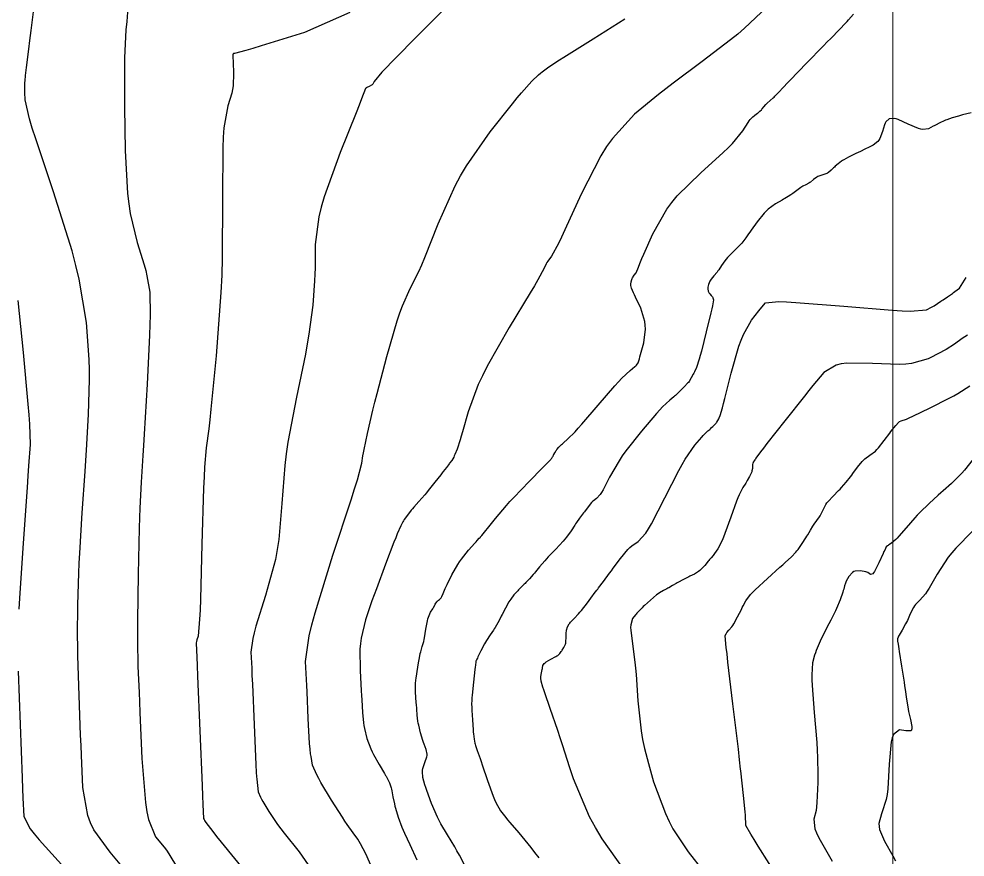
# Model space of a CAD drawing. Header units: metres. Extents: x 837117 to 838477, y 1189012 to 1191015.
# Drawn here: x 838181.6 to 838284.3, y 1190236.6 to 1190327.7 of the extents above; entities that cross this region are included whole.
import ezdxf

# ---------------------------------------------------------------- set-up
doc = ezdxf.new("R2010")
doc.units = ezdxf.units.M
doc.header["$LTSCALE"] = 0.3
doc.layers.add('COORD', color=7, linetype='Continuous', lineweight=20)
doc.layers.add('COTAS 10', color=1, linetype='Continuous')
doc.layers.add('COTAS INT', color=252, linetype='Continuous')

msp = doc.modelspace()

# ---------------------------------------------------------------- linework, layer by layer
at = {"layer": 'COORD'}
msp.add_line((838276.514, 1189013.872), (838276.514, 1191013.872), dxfattribs=at)
at = {"layer": 'COTAS 10'}
for points, elevation in [([(838228.128, 1190329.109), (838225.104, 1190326.088), (838222.07, 1190323.013), (838221.48, 1190322.397), (838220.998, 1190321.883), (838220.163, 1190320.877), (838220, 1190320.585), (838219.942, 1190320.52), (838219.878, 1190320.464), (838219.603, 1190320.32), (838219.354, 1190320.227), (838219.307, 1190320.203), (838219.269, 1190320.179), (838219.212, 1190320.098), (838218.793, 1190318.986), (838218.527, 1190318.311), (838218.196, 1190317.478), (838216.461, 1190313.147), (838214.734, 1190308.349), (838214.408, 1190307.221), (838214.148, 1190306.18), (838213.761, 1190303.147), (838213.745, 1190300.641), (838213.721, 1190299.933), (838213.687, 1190299.218), (838213.492, 1190296.584), (838213.065, 1190293.423), (838212.885, 1190292.376), (838212.679, 1190291.255), (838211.713, 1190286.584), (838210.778, 1190281.672), (838210.592, 1190280.399), (838210.437, 1190279.163), (838210.14, 1190275.011), (838209.81, 1190271.1), (838209.634, 1190270.016), (838209.423, 1190268.932), (838208.354, 1190265.011), (838207.315, 1190261.681), (838207.122, 1190260.969), (838206.969, 1190260.347), (838206.76, 1190258.863), (838206.848, 1190257.113), (838206.883, 1190256.325), (838206.922, 1190255.404), (838207.103, 1190250.983), (838207.299, 1190246.651), (838207.348, 1190245.787), (838207.376, 1190245.345), (838207.394, 1190245.069), (838207.543, 1190243.685), (838207.802, 1190243.096), (838207.917, 1190242.878), (838208.052, 1190242.636), (838208.696, 1190241.565), (838209.669, 1190240.143), (838210.01, 1190239.679), (838210.383, 1190239.186), (838211.991, 1190237.152), (838213.884, 1190234.466)], 1790), ([(838248.103, 1190234.087), (838244.914, 1190238.592), (838244.196, 1190239.795), (838243.55, 1190240.978), (838241.815, 1190245.093), (838241.392, 1190246.409), (838240.656, 1190248.694), (838240.373, 1190249.555), (838240.106, 1190250.356), (838239.282, 1190252.758), (838238.694, 1190254.436), (838238.577, 1190254.782), (838238.481, 1190255.077), (838238.296, 1190255.711), (838238.269, 1190256.032), (838238.271, 1190256.129), (838238.277, 1190256.229), (838238.333, 1190256.618), (838238.407, 1190256.991), (838238.425, 1190257.081), (838238.44, 1190257.164), (838238.485, 1190257.417), (838238.639, 1190257.65), (838238.724, 1190257.722), (838238.827, 1190257.796), (838239.35, 1190258.09), (838239.891, 1190258.379), (838240.006, 1190258.451), (838240.105, 1190258.518), (838240.335, 1190258.732), (838240.481, 1190258.944), (838240.526, 1190259.011), (838240.574, 1190259.082), (838240.767, 1190259.368), (838240.932, 1190259.729), (838240.962, 1190259.847), (838240.986, 1190259.974), (838241.017, 1190260.498), (838241.031, 1190261.019), (838241.045, 1190261.143), (838241.062, 1190261.26), (838241.159, 1190261.61), (838241.344, 1190261.927), (838241.417, 1190262.023), (838241.5, 1190262.123), (838241.875, 1190262.513), (838242.362, 1190263.026), (838242.514, 1190263.203), (838242.674, 1190263.396), (838243.315, 1190264.22), (838243.874, 1190264.968), (838243.982, 1190265.113), (838244.07, 1190265.231), (838244.218, 1190265.433), (838244.356, 1190265.619), (838244.438, 1190265.726), (838244.538, 1190265.858), (838245.054, 1190266.537), (838245.731, 1190267.433), (838245.931, 1190267.702), (838246.137, 1190267.979), (838246.931, 1190269.055), (838247.726, 1190270.026), (838247.934, 1190270.237), (838248.136, 1190270.422), (838248.82, 1190270.885), (838249.663, 1190271.794), (838249.965, 1190272.262), (838250.297, 1190272.824), (838251.744, 1190275.633), (838253.239, 1190278.59), (838253.6, 1190279.245), (838253.939, 1190279.829), (838254.975, 1190281.347), (838255.734, 1190282.229), (838255.899, 1190282.413), (838256.043, 1190282.569), (838256.4, 1190282.914), (838256.603, 1190283.072), (838256.65, 1190283.111), (838256.694, 1190283.148), (838256.819, 1190283.261), (838256.931, 1190283.373), (838256.967, 1190283.408), (838257.004, 1190283.445), (838257.155, 1190283.595), (838257.306, 1190283.76), (838257.343, 1190283.806), (838257.378, 1190283.854), (838257.489, 1190284.028), (838257.589, 1190284.219), (838257.617, 1190284.276), (838257.645, 1190284.335), (838257.749, 1190284.564), (838257.997, 1190285.419), (838258.115, 1190285.872), (838258.255, 1190286.42), (838258.942, 1190289.181), (838259.787, 1190292.119), (838260.027, 1190292.779), (838260.269, 1190293.372), (838261.165, 1190294.959), (838261.949, 1190295.946), (838262.273, 1190296.351), (838262.66, 1190296.827), (838264.122, 1190296.958), (838264.953, 1190296.931), (838265.967, 1190296.876), (838271.17, 1190296.448), (838276.444, 1190296.018), (838277.504, 1190295.963), (838278.391, 1190295.934), (838280.15, 1190296.059), (838280.718, 1190296.349), (838280.853, 1190296.424), (838280.98, 1190296.497), (838281.361, 1190296.745), (838281.722, 1190297), (838281.836, 1190297.079), (838281.956, 1190297.161), (838282.442, 1190297.486), (838282.965, 1190297.842), (838283.108, 1190297.944), (838283.251, 1190298.047), (838283.761, 1190298.432), (838284.484, 1190299.561)], 1800)]:
    msp.add_lwpolyline(points, dxfattribs=dict(at, elevation=elevation))
at = {"layer": 'COTAS INT'}
for points, elevation in [([(838193.651, 1190234.508), (838191.462, 1190237.118), (838189.687, 1190239.571), (838189.336, 1190240.319), (838189.046, 1190241.098), (838188.504, 1190244.16), (838188.355, 1190247.676), (838188.312, 1190248.74), (838188.268, 1190249.844), (838188.101, 1190254.16), (838187.975, 1190258.454), (838187.955, 1190259.543), (838187.943, 1190260.59), (838187.955, 1190264.013), (838188.064, 1190267.459), (838188.112, 1190268.52), (838188.169, 1190269.627), (838188.442, 1190274.013), (838188.746, 1190278.505), (838188.823, 1190279.68), (838188.896, 1190280.824), (838189.134, 1190284.705), (838189.23, 1190288.48), (838189.215, 1190289.557), (838189.181, 1190290.649), (838188.906, 1190294.705), (838188.117, 1190299.4), (838187.759, 1190300.895), (838187.341, 1190302.473), (838185.327, 1190308.874), (838183.388, 1190314.635), (838183.016, 1190315.81), (838182.716, 1190316.804), (838182.231, 1190318.874), (838182.219, 1190319.673), (838182.218, 1190319.866), (838182.217, 1190320.045), (838182.219, 1190320.589), (838182.25, 1190321.147), (838182.268, 1190321.336), (838182.289, 1190321.539), (838182.396, 1190322.397), (838182.649, 1190324.402), (838182.763, 1190325.328), (838182.895, 1190326.415), (838183.528, 1190331.681)], 1784), ([(838193.364, 1190328.398), (838193.269, 1190327.413), (838193.191, 1190326.474), (838193.044, 1190323.463), (838193.03, 1190320.267), (838193.036, 1190319.211), (838193.046, 1190318.08), (838193.117, 1190313.379), (838193.375, 1190308.691), (838193.503, 1190307.569), (838193.656, 1190306.523), (838194.413, 1190303.379), (838195.179, 1190300.942), (838195.339, 1190300.341), (838195.475, 1190299.772), (838195.775, 1190297.984), (838195.824, 1190295.489), (838195.802, 1190294.475), (838195.764, 1190293.321), (838195.499, 1190287.984), (838195.176, 1190282.546), (838195.102, 1190281.328), (838195.034, 1190280.236), (838194.845, 1190277.33), (838194.709, 1190274.524), (838194.674, 1190273.495), (838194.64, 1190272.356), (838194.529, 1190267.33), (838194.462, 1190262.299), (838194.456, 1190261.157), (838194.455, 1190260.124), (838194.499, 1190257.3), (838194.612, 1190254.48), (838194.655, 1190253.45), (838194.704, 1190252.311), (838194.923, 1190247.3), (838195.305, 1190242.517), (838195.457, 1190241.522), (838195.628, 1190240.671), (838196.412, 1190238.789), (838197.332, 1190237.692), (838197.589, 1190237.336), (838197.847, 1190236.957), (838198.789, 1190235.401)], 1786), ([(838217.523, 1190328.359), (838212.578, 1190326.19), (838207.876, 1190324.745), (838206.968, 1190324.471), (838206.229, 1190324.252), (838204.981, 1190323.917), (838204.871, 1190323.906), (838204.849, 1190323.891), (838204.831, 1190323.871), (838204.801, 1190323.756), (838204.811, 1190323.364), (838204.82, 1190323.169), (838204.83, 1190322.936), (838204.888, 1190321.784), (838204.838, 1190320.388), (838204.78, 1190320.002), (838204.703, 1190319.616), (838204.268, 1190318.223), (838203.84, 1190315.843), (838203.768, 1190314.835), (838203.716, 1190313.675), (838203.697, 1190308.223), (838203.658, 1190301.676), (838203.593, 1190299.824), (838203.505, 1190297.957), (838202.995, 1190291.074), (838202.425, 1190285.288), (838202.301, 1190284.112), (838202.191, 1190283.12), (838201.911, 1190281.074), (838201.728, 1190278.959), (838201.678, 1190277.922), (838201.628, 1190276.691), (838201.452, 1190270.615), (838201.281, 1190264.61), (838201.235, 1190263.423), (838201.189, 1190262.442), (838201.026, 1190260.615), (838200.898, 1190260.206), (838200.875, 1190260.119), (838200.856, 1190260.043), (838200.83, 1190259.86), (838200.893, 1190258.331), (838200.931, 1190257.405), (838200.977, 1190256.261), (838201.215, 1190250.318), (838201.457, 1190244.377), (838201.505, 1190243.235), (838201.546, 1190242.312), (838201.627, 1190240.795), (838201.683, 1190240.668), (838201.708, 1190240.621), (838201.737, 1190240.569), (838201.876, 1190240.338), (838202.624, 1190239.367), (838203.038, 1190238.849), (838203.541, 1190238.222), (838206.101, 1190235.058)], 1788), ([(838262.799, 1190328.955), (838260.39, 1190326.672), (838259.647, 1190326.032), (838258.87, 1190325.388), (838255.788, 1190323.034), (838252.651, 1190320.711), (838251.84, 1190320.086), (838251.054, 1190319.47), (838248.423, 1190317.31), (838246.033, 1190314.697), (838245.4, 1190313.795), (838244.778, 1190312.815), (838242.635, 1190308.629), (838240.886, 1190304.742), (838240.514, 1190303.951), (838240.189, 1190303.283), (838239.419, 1190301.9), (838239.019, 1190301.346), (838238.928, 1190301.201), (838238.846, 1190301.06), (838238.619, 1190300.581), (838237.932, 1190299.315), (838237.559, 1190298.677), (838237.107, 1190297.915), (838234.817, 1190294.128), (838232.426, 1190289.93), (838231.91, 1190288.909), (838231.459, 1190287.95), (838230.358, 1190284.996), (838229.759, 1190282.816), (838229.623, 1190282.345), (838229.501, 1190281.931), (838229.168, 1190280.912), (838228.928, 1190280.334), (838228.863, 1190280.197), (838228.8, 1190280.071), (838228.577, 1190279.703), (838228.357, 1190279.401), (838228.295, 1190279.317), (838228.232, 1190279.234), (838228, 1190278.93), (838227.664, 1190278.498), (838227.535, 1190278.334), (838227.391, 1190278.15), (838226.742, 1190277.322), (838226.021, 1190276.423), (838225.831, 1190276.194), (838225.645, 1190275.974), (838225.012, 1190275.251), (838224.452, 1190274.617), (838224.313, 1190274.453), (838224.182, 1190274.294), (838223.765, 1190273.759), (838223.428, 1190273.276), (838223.346, 1190273.149), (838223.27, 1190273.025), (838223.037, 1190272.6), (838222.663, 1190271.713), (838222.498, 1190271.297), (838222.306, 1190270.806), (838221.391, 1190268.42), (838220.394, 1190265.749), (838220.15, 1190265.079), (838219.92, 1190264.439), (838219.208, 1190262.379), (838218.741, 1190260.4), (838218.665, 1190259.812), (838218.613, 1190259.206), (838218.62, 1190256.869), (838218.756, 1190254.678), (838218.786, 1190254.164), (838218.813, 1190253.69), (838218.88, 1190252.314), (838218.983, 1190251.199), (838219.032, 1190250.89), (838219.091, 1190250.582), (838219.376, 1190249.466), (838219.786, 1190248.356), (838219.923, 1190248.051), (838220.07, 1190247.747), (838220.685, 1190246.655), (838221.272, 1190245.688), (838221.401, 1190245.462), (838221.443, 1190245.387), (838221.516, 1190245.255), (838221.811, 1190244.657), (838221.992, 1190244.134), (838222.036, 1190243.974), (838222.076, 1190243.807), (838222.199, 1190243.148), (838222.348, 1190242.379), (838222.405, 1190242.143), (838222.47, 1190241.897), (838222.761, 1190240.922), (838223.16, 1190239.834), (838223.292, 1190239.516), (838223.434, 1190239.191), (838224.026, 1190237.956), (838224.803, 1190236.313)], 1794), ([(838230.439, 1190234.848), (838229.412, 1190236.815), (838229.153, 1190237.283), (838228.906, 1190237.719), (838228.106, 1190239.017), (838227.401, 1190240.2), (838227.215, 1190240.563), (838227.032, 1190240.942), (838226.399, 1190242.437), (838225.883, 1190243.84), (838225.773, 1190244.161), (838225.677, 1190244.452), (838225.45, 1190245.26), (838225.402, 1190245.88), (838225.42, 1190246.054), (838225.451, 1190246.228), (838225.674, 1190246.864), (838225.883, 1190247.475), (838225.904, 1190247.634), (838225.91, 1190247.788), (838225.802, 1190248.305), (838225.582, 1190248.874), (838225.518, 1190249.061), (838225.453, 1190249.26), (838225.205, 1190250.084), (838224.992, 1190250.931), (838224.949, 1190251.145), (838224.913, 1190251.351), (838224.837, 1190252.019), (838224.796, 1190252.672), (838224.782, 1190252.868), (838224.766, 1190253.07), (838224.695, 1190253.856), (838224.641, 1190254.61), (838224.634, 1190254.792), (838224.632, 1190254.963), (838224.655, 1190255.486), (838224.728, 1190256.067), (838224.758, 1190256.274), (838224.791, 1190256.502), (838224.943, 1190257.495), (838225.119, 1190258.484), (838225.167, 1190258.71), (838225.215, 1190258.915), (838225.385, 1190259.48), (838225.547, 1190260.028), (838225.589, 1190260.223), (838225.631, 1190260.436), (838225.775, 1190261.358), (838225.936, 1190262.275), (838225.989, 1190262.484), (838226.046, 1190262.674), (838226.281, 1190263.199), (838226.518, 1190263.575), (838226.576, 1190263.672), (838226.63, 1190263.766), (838226.798, 1190264.075), (838226.955, 1190264.33), (838227.002, 1190264.388), (838227.051, 1190264.441), (838227.241, 1190264.59), (838227.427, 1190264.76), (838227.473, 1190264.826), (838227.516, 1190264.901), (838227.652, 1190265.242), (838227.869, 1190265.793), (838227.964, 1190266), (838228.073, 1190266.23), (838228.59, 1190267.259), (838229.243, 1190268.392), (838229.438, 1190268.688), (838229.639, 1190268.976), (838230.416, 1190269.954), (838231.089, 1190270.716), (838231.225, 1190270.869), (838231.339, 1190270.997), (838231.57, 1190271.248), (838231.665, 1190271.342), (838231.693, 1190271.371), (838231.723, 1190271.402), (838231.837, 1190271.524), (838232.139, 1190271.887), (838232.286, 1190272.07), (838232.462, 1190272.289), (838233.327, 1190273.375), (838234.523, 1190274.796), (838234.907, 1190275.225), (838235.315, 1190275.67), (838236.979, 1190277.405), (838238.446, 1190278.892), (838238.729, 1190279.18), (838238.958, 1190279.414), (838239.344, 1190279.813), (838239.381, 1190279.864), (838239.403, 1190279.892), (838239.441, 1190279.946), (838239.482, 1190280.001), (838239.504, 1190280.031), (838239.546, 1190280.086), (838239.582, 1190280.138), (838239.589, 1190280.151), (838239.595, 1190280.164), (838239.608, 1190280.205), (838239.636, 1190280.279), (838239.652, 1190280.312), (838239.671, 1190280.35), (838239.768, 1190280.534), (838239.912, 1190280.761), (838239.96, 1190280.826), (838240.012, 1190280.893), (838240.231, 1190281.143), (838240.524, 1190281.43), (838240.623, 1190281.52), (838240.729, 1190281.616), (838241.175, 1190281.998), (838241.985, 1190282.818), (838242.32, 1190283.189), (838242.703, 1190283.622), (838244.487, 1190285.707), (838246.295, 1190287.802), (838246.694, 1190288.242), (838247.047, 1190288.621), (838247.953, 1190289.484), (838248.463, 1190289.893), (838248.567, 1190289.985), (838248.654, 1190290.069), (838248.833, 1190290.299), (838248.97, 1190290.736), (838249.031, 1190290.951), (838249.101, 1190291.206), (838249.437, 1190292.465), (838249.63, 1190293.971), (838249.61, 1190294.383), (838249.559, 1190294.791), (838249.109, 1190296.246), (838248.558, 1190297.455), (838248.442, 1190297.709), (838248.344, 1190297.928), (838248.122, 1190298.426), (838248.042, 1190298.694), (838248.032, 1190298.768), (838248.028, 1190298.841), (838248.058, 1190299.106), (838248.153, 1190299.375), (838248.19, 1190299.452), (838248.231, 1190299.529), (838248.416, 1190299.813), (838248.605, 1190300.098), (838248.647, 1190300.175), (838248.686, 1190300.253), (838248.79, 1190300.526), (838249.087, 1190301.275), (838249.246, 1190301.652), (838249.439, 1190302.102), (838250.416, 1190304.34), (838251.942, 1190307.008), (838252.482, 1190307.729), (838253.073, 1190308.443), (838255.629, 1190310.956), (838258.085, 1190313.155), (838258.613, 1190313.67), (838259.075, 1190314.144), (838260.194, 1190315.52), (838260.779, 1190316.431), (838260.905, 1190316.613), (838261.014, 1190316.764), (838261.277, 1190317.054), (838261.433, 1190317.148), (838261.475, 1190317.175), (838261.517, 1190317.203), (838261.664, 1190317.308), (838261.812, 1190317.424), (838261.854, 1190317.459), (838261.896, 1190317.495), (838262.053, 1190317.636), (838262.218, 1190317.803), (838262.266, 1190317.856), (838262.314, 1190317.912), (838262.494, 1190318.139), (838262.711, 1190318.39), (838262.781, 1190318.462), (838262.857, 1190318.534), (838263.169, 1190318.802), (838263.507, 1190319.092), (838263.598, 1190319.178), (838263.69, 1190319.267), (838264.013, 1190319.611), (838264.684, 1190320.329), (838264.995, 1190320.655), (838265.36, 1190321.035), (838267.129, 1190322.866), (838268.97, 1190324.759), (838269.381, 1190325.179), (838269.749, 1190325.554), (838270.719, 1190326.533), (838271.371, 1190327.202), (838271.537, 1190327.383), (838271.698, 1190327.561), (838272.23, 1190328.188)], 1796), ([(838220.063, 1190235.151), (838219.246, 1190236.953), (838218.677, 1190238.038), (838218.528, 1190238.296), (838218.381, 1190238.535), (838217.88, 1190239.246), (838217.226, 1190240.149), (838216.983, 1190240.51), (838216.713, 1190240.918), (838215.516, 1190242.793), (838214.367, 1190244.704), (838214.127, 1190245.135), (838213.921, 1190245.524), (838213.46, 1190246.576), (838213.296, 1190247.514), (838213.242, 1190247.825), (838213.19, 1190248.339), (838213.141, 1190248.925), (838212.991, 1190251.649), (838212.867, 1190254.547), (838212.834, 1190255.244), (838212.802, 1190255.896), (838212.69, 1190257.866), (838213.083, 1190260.652), (838213.369, 1190261.818), (838213.732, 1190263.155), (838215.682, 1190269.407), (838217.656, 1190275.422), (838218.034, 1190276.61), (838218.338, 1190277.591), (838218.827, 1190279.407), (838218.925, 1190280.182), (838218.983, 1190280.507), (838219.054, 1190280.879), (838219.421, 1190282.621), (838220.023, 1190285.156), (838220.242, 1190286.028), (838220.484, 1190286.974), (838221.547, 1190291.004), (838222.672, 1190294.881), (838222.953, 1190295.73), (838223.221, 1190296.481), (838224.08, 1190298.383), (838225.015, 1190300.233), (838225.331, 1190300.952), (838225.672, 1190301.76), (838227.11, 1190305.424), (838228.949, 1190309.541), (838229.543, 1190310.636), (838230.174, 1190311.71), (838232.758, 1190315.424), (838235.172, 1190318.447), (838235.696, 1190319.086), (838236.157, 1190319.64), (838237.3, 1190320.922), (838238.024, 1190321.598), (838238.222, 1190321.768), (838238.419, 1190321.931), (838239.118, 1190322.461), (838240.281, 1190323.22), (838240.77, 1190323.529), (838241.331, 1190323.88), (838243.962, 1190325.501), (838247.384, 1190327.694)], 1792), ([(838285.02, 1190317.468), (838284.069, 1190317.24), (838283.837, 1190317.18), (838283.617, 1190317.122), (838282.936, 1190316.923), (838282.369, 1190316.724), (838282.221, 1190316.667), (838282.078, 1190316.607), (838281.597, 1190316.383), (838281.136, 1190316.143), (838281.006, 1190316.074), (838280.875, 1190316.004), (838280.393, 1190315.744), (838279.755, 1190315.659), (838279.525, 1190315.7), (838279.272, 1190315.768), (838278.168, 1190316.247), (838277.087, 1190316.737), (838276.848, 1190316.812), (838276.636, 1190316.861), (838276.089, 1190316.819), (838275.751, 1190316.477), (838275.67, 1190316.336), (838275.595, 1190316.175), (838275.372, 1190315.428), (838275.102, 1190314.666), (838274.998, 1190314.496), (838274.881, 1190314.344), (838274.352, 1190313.942), (838273.767, 1190313.667), (838273.615, 1190313.594), (838273.467, 1190313.524), (838272.971, 1190313.284), (838272.487, 1190313.046), (838272.347, 1190312.977), (838272.205, 1190312.907), (838271.671, 1190312.641), (838271.165, 1190312.366), (838271.04, 1190312.29), (838270.922, 1190312.214), (838270.549, 1190311.938), (838270.235, 1190311.661), (838270.153, 1190311.584), (838270.073, 1190311.507), (838269.804, 1190311.228), (838269.511, 1190310.984), (838269.416, 1190310.929), (838269.315, 1190310.879), (838268.901, 1190310.745), (838268.472, 1190310.605), (838268.361, 1190310.552), (838268.253, 1190310.492), (838267.894, 1190310.226), (838267.563, 1190309.953), (838267.473, 1190309.89), (838267.383, 1190309.832), (838267.067, 1190309.664), (838266.723, 1190309.484), (838266.616, 1190309.417), (838266.504, 1190309.344), (838266.057, 1190309.019), (838265.623, 1190308.693), (838265.519, 1190308.619), (838265.421, 1190308.551), (838265.127, 1190308.365), (838264.767, 1190308.159), (838264.628, 1190308.079), (838264.472, 1190307.989), (838263.764, 1190307.581), (838262.957, 1190306.993), (838262.737, 1190306.79), (838262.519, 1190306.569), (838261.746, 1190305.626), (838261.095, 1190304.715), (838260.954, 1190304.514), (838260.831, 1190304.335), (838260.527, 1190303.875), (838260.214, 1190303.469), (838260.085, 1190303.323), (838259.937, 1190303.164), (838259.25, 1190302.472), (838258.547, 1190301.749), (838258.39, 1190301.571), (838258.249, 1190301.401), (838257.873, 1190300.868), (838257.585, 1190300.411), (838257.498, 1190300.29), (838257.409, 1190300.172), (838257.063, 1190299.763), (838256.751, 1190299.381), (838256.683, 1190299.279), (838256.623, 1190299.179), (838256.472, 1190298.833), (838256.408, 1190298.519), (838256.404, 1190298.439), (838256.404, 1190298.361), (838256.452, 1190298.108), (838256.551, 1190297.892), (838256.585, 1190297.838), (838256.62, 1190297.787), (838256.769, 1190297.627), (838256.905, 1190297.469), (838256.933, 1190297.421), (838256.956, 1190297.37), (838257.004, 1190297.167), (838256.898, 1190296.5), (838256.825, 1190296.156), (838256.733, 1190295.744), (838256.24, 1190293.681), (838255.7, 1190291.559), (838255.577, 1190291.109), (838255.466, 1190290.72), (838255.163, 1190289.81), (838254.939, 1190289.317), (838254.878, 1190289.19), (838254.817, 1190289.067), (838254.603, 1190288.658), (838254.365, 1190288.283), (838254.289, 1190288.182), (838254.209, 1190288.081), (838253.885, 1190287.726), (838253.56, 1190287.405), (838253.404, 1190287.249), (838253.162, 1190287.009), (838252.894, 1190286.766), (838252.8, 1190286.687), (838252.699, 1190286.604), (838252.263, 1190286.264), (838251.496, 1190285.522), (838251.185, 1190285.186), (838250.831, 1190284.792), (838249.2, 1190282.896), (838247.507, 1190280.745), (838247.115, 1190280.191), (838246.756, 1190279.654), (838245.737, 1190277.867), (838245.03, 1190276.495), (838244.868, 1190276.22), (838244.72, 1190275.992), (838244.308, 1190275.547), (838243.974, 1190275.321), (838243.875, 1190275.231), (838243.774, 1190275.128), (838243.386, 1190274.654), (838242.998, 1190274.128), (838242.897, 1190273.992), (838242.799, 1190273.861), (838242.469, 1190273.424), (838242.139, 1190272.966), (838242.041, 1190272.823), (838241.94, 1190272.672), (838241.553, 1190272.066), (838241.049, 1190271.361), (838240.875, 1190271.147), (838240.685, 1190270.925), (838239.876, 1190270.059), (838239.056, 1190269.207), (838238.86, 1190268.995), (838238.678, 1190268.792), (838238.132, 1190268.148), (838237.684, 1190267.597), (838237.564, 1190267.454), (838237.445, 1190267.316), (838237.03, 1190266.85), (838236.646, 1190266.442), (838236.548, 1190266.339), (838236.452, 1190266.241), (838236.135, 1190265.924), (838235.833, 1190265.62), (838235.747, 1190265.53), (838235.66, 1190265.437), (838235.338, 1190265.08), (838234.997, 1190264.633), (838234.899, 1190264.483), (838234.799, 1190264.322), (838234.422, 1190263.647), (838234.057, 1190262.948), (838233.964, 1190262.772), (838233.874, 1190262.603), (838233.581, 1190262.057), (838233.289, 1190261.553), (838233.2, 1190261.411), (838233.107, 1190261.267), (838232.744, 1190260.739), (838232.357, 1190260.149), (838232.249, 1190259.966), (838232.141, 1190259.774), (838231.749, 1190259.012), (838231.428, 1190258.345), (838231.365, 1190258.214), (838231.314, 1190258.106), (838231.222, 1190257.91), (838231.207, 1190257.869), (838231.204, 1190257.859), (838231.201, 1190257.85), (838231.195, 1190257.823), (838231.156, 1190257.467), (838231.133, 1190257.25), (838231.104, 1190256.982), (838230.955, 1190255.588), (838230.808, 1190254.174), (838230.781, 1190253.894), (838230.76, 1190253.662), (838230.734, 1190253.227), (838230.755, 1190252.888), (838230.765, 1190252.717), (838230.776, 1190252.513), (838230.829, 1190251.495), (838230.894, 1190250.425), (838230.913, 1190250.187), (838230.931, 1190249.975), (838231.001, 1190249.42), (838231.099, 1190248.992), (838231.136, 1190248.859), (838231.177, 1190248.721), (838231.359, 1190248.172), (838231.657, 1190247.315), (838231.77, 1190246.984), (838231.897, 1190246.611), (838232.469, 1190244.921), (838233.085, 1190243.226), (838233.241, 1190242.849), (838233.39, 1190242.513), (838233.872, 1190241.631), (838234.445, 1190240.884), (838234.651, 1190240.633), (838234.877, 1190240.362), (838235.865, 1190239.22), (838237.164, 1190237.643), (838237.587, 1190237.097), (838238.037, 1190236.503)], 1798), ([(838181.429, 1190297.096), (838182.037, 1190291.426), (838182.538, 1190285.808), (838182.628, 1190284.639), (838182.696, 1190283.639), (838182.769, 1190281.426), (838182.617, 1190279.101), (838182.545, 1190278.031), (838182.459, 1190276.775), (838182.039, 1190270.697), (838181.63, 1190264.73), (838181.551, 1190263.545)], 1782), ([(838284.6, 1190293.324), (838284.317, 1190293.132), (838284.049, 1190292.947), (838283.2, 1190292.345), (838282.304, 1190291.764), (838282.007, 1190291.592), (838281.687, 1190291.415), (838280.353, 1190290.733), (838278.526, 1190290.22), (838277.895, 1190290.149), (838277.211, 1190290.109), (838274.29, 1190290.219), (838271.486, 1190290.263), (838270.876, 1190290.181), (838270.337, 1190290.057), (838268.993, 1190289.271), (838267.813, 1190287.824), (838267.379, 1190287.284), (838266.898, 1190286.683), (838264.773, 1190284.01), (838262.811, 1190281.522), (838262.433, 1190281.038), (838262.127, 1190280.643), (838261.618, 1190279.956), (838261.564, 1190279.842), (838261.544, 1190279.808), (838261.522, 1190279.773), (838261.424, 1190279.639), (838261.331, 1190279.496), (838261.312, 1190279.456), (838261.295, 1190279.416), (838261.258, 1190279.271), (838261.243, 1190279.112), (838261.24, 1190279.064), (838261.238, 1190279.014), (838261.238, 1190278.817), (838261.195, 1190278.56), (838261.167, 1190278.472), (838261.131, 1190278.376), (838260.943, 1190277.967), (838260.687, 1190277.504), (838260.609, 1190277.373), (838260.528, 1190277.242), (838260.209, 1190276.758), (838259.803, 1190275.963), (838259.666, 1190275.635), (838259.519, 1190275.261), (838258.901, 1190273.518), (838258.267, 1190271.748), (838258.11, 1190271.357), (838257.961, 1190271.008), (838257.489, 1190270.103), (838257.125, 1190269.573), (838257.044, 1190269.46), (838256.972, 1190269.363), (838256.781, 1190269.133), (838256.591, 1190268.925), (838256.52, 1190268.84), (838256.439, 1190268.744), (838256.08, 1190268.3), (838255.654, 1190267.838), (838255.531, 1190267.73), (838255.407, 1190267.632), (838254.945, 1190267.351), (838254.465, 1190267.122), (838254.329, 1190267.056), (838254.193, 1190266.989), (838253.694, 1190266.738), (838253.21, 1190266.482), (838253.085, 1190266.412), (838252.962, 1190266.343), (838252.548, 1190266.097), (838252.162, 1190265.868), (838252.057, 1190265.811), (838251.952, 1190265.755), (838251.584, 1190265.576), (838251.145, 1190265.315), (838250.997, 1190265.208), (838250.837, 1190265.087), (838250.164, 1190264.523), (838249.52, 1190263.945), (838249.378, 1190263.814), (838249.252, 1190263.696), (838248.929, 1190263.374), (838248.688, 1190263.097), (838248.614, 1190263.007), (838248.537, 1190262.911), (838248.231, 1190262.519), (838248.028, 1190261.838), (838248.016, 1190261.559), (838248.023, 1190261.243), (838248.207, 1190259.775), (838248.484, 1190257.777), (838248.55, 1190257.126), (838248.611, 1190256.431), (838248.791, 1190253.569), (838249.143, 1190250.31), (838249.312, 1190249.366), (838249.513, 1190248.404), (838249.954, 1190246.782), (838250.499, 1190244.779), (838251.8, 1190241.332), (838252.2, 1190240.482), (838252.617, 1190239.678), (838254.267, 1190237.151), (838255.951, 1190234.992)], 1802), ([(838264.246, 1190234), (838261.886, 1190237.786), (838261.437, 1190238.512), (838261.077, 1190239.097), (838260.517, 1190240.047), (838260.534, 1190240.109), (838260.537, 1190240.136), (838260.54, 1190240.166), (838260.546, 1190240.307), (838260.506, 1190240.868), (838260.48, 1190241.162), (838260.447, 1190241.517), (838260.275, 1190243.303), (838259.988, 1190245.972), (838259.969, 1190246.153), (838259.852, 1190247.178), (838259.721, 1190248.307), (838259.133, 1190253.236), (838258.593, 1190257.78), (838258.493, 1190258.666), (838258.413, 1190259.389), (838258.304, 1190260.657), (838258.382, 1190260.877), (838258.421, 1190260.941), (838258.467, 1190261.006), (838258.698, 1190261.25), (838259.012, 1190261.627), (838259.111, 1190261.775), (838259.215, 1190261.942), (838259.633, 1190262.706), (838260.046, 1190263.514), (838260.146, 1190263.71), (838260.24, 1190263.893), (838260.528, 1190264.453), (838261.038, 1190265.116), (838261.272, 1190265.364), (838261.546, 1190265.64), (838262.868, 1190266.87), (838264.233, 1190268.092), (838264.533, 1190268.362), (838264.8, 1190268.604), (838265.485, 1190269.233), (838265.948, 1190269.719), (838266.075, 1190269.87), (838266.202, 1190270.028), (838266.655, 1190270.659), (838267.066, 1190271.295), (838267.166, 1190271.455), (838267.261, 1190271.609), (838267.55, 1190272.111), (838267.809, 1190272.55), (838267.883, 1190272.665), (838267.959, 1190272.776), (838268.244, 1190273.154), (838268.526, 1190273.554), (838268.6, 1190273.68), (838268.673, 1190273.812), (838268.922, 1190274.343), (838269.235, 1190274.919), (838269.348, 1190275.08), (838269.472, 1190275.242), (838270.017, 1190275.829), (838270.61, 1190276.418), (838270.764, 1190276.58), (838270.914, 1190276.743), (838271.421, 1190277.327), (838271.903, 1190277.933), (838272.036, 1190278.109), (838272.17, 1190278.288), (838272.655, 1190278.963), (838273.159, 1190279.588), (838273.304, 1190279.735), (838273.453, 1190279.871), (838274.011, 1190280.271), (838274.602, 1190280.713), (838274.77, 1190280.876), (838274.941, 1190281.056), (838275.576, 1190281.852), (838276.162, 1190282.661), (838276.301, 1190282.849), (838276.431, 1190283.021), (838276.817, 1190283.511), (838277.105, 1190283.821), (838277.172, 1190283.879), (838277.233, 1190283.925), (838277.41, 1190283.99), (838277.978, 1190284.199), (838278.286, 1190284.336), (838278.66, 1190284.507), (838280.556, 1190285.408), (838282.629, 1190286.46), (838283.114, 1190286.726), (838283.561, 1190286.982), (838284.857, 1190287.813)], 1804), ([(838285.239, 1190279.844), (838284.269, 1190278.628), (838284.009, 1190278.331), (838283.753, 1190278.052), (838282.862, 1190277.188), (838281.962, 1190276.399), (838281.701, 1190276.166), (838281.435, 1190275.927), (838280.431, 1190275.015), (838279.42, 1190274.034), (838279.149, 1190273.751), (838278.882, 1190273.465), (838277.952, 1190272.392), (838277.156, 1190271.464), (838276.974, 1190271.268), (838276.809, 1190271.1), (838276.353, 1190270.713), (838276.056, 1190270.519), (838275.992, 1190270.473), (838275.935, 1190270.429), (838275.793, 1190270.294), (838275.614, 1190269.961), (838275.533, 1190269.791), (838275.438, 1190269.589), (838274.984, 1190268.578), (838274.514, 1190267.635), (838274.409, 1190267.476), (838274.315, 1190267.36), (838274.066, 1190267.306), (838273.794, 1190267.51), (838273.685, 1190267.557), (838273.561, 1190267.599), (838272.991, 1190267.714), (838272.391, 1190267.673), (838272.248, 1190267.615), (838272.114, 1190267.539), (838271.717, 1190267.096), (838271.444, 1190266.594), (838271.39, 1190266.48), (838271.345, 1190266.376), (838271.261, 1190266.09), (838271.17, 1190265.722), (838271.121, 1190265.566), (838271.063, 1190265.388), (838270.765, 1190264.549), (838270.39, 1190263.608), (838270.282, 1190263.365), (838270.173, 1190263.129), (838269.764, 1190262.34), (838269.331, 1190261.538), (838269.207, 1190261.295), (838269.08, 1190261.042), (838268.607, 1190260.052), (838268.181, 1190259.052), (838268.084, 1190258.794), (838267.998, 1190258.543), (838267.762, 1190257.701), (838267.688, 1190256.395), (838267.703, 1190255.851), (838267.733, 1190255.228), (838267.971, 1190252.318), (838268.235, 1190249.064), (838268.282, 1190248.224), (838268.317, 1190247.411), (838268.34, 1190245.542), (838268.35, 1190244.692), (838268.257, 1190242.534), (838268.213, 1190242.073), (838268.161, 1190241.672), (838267.909, 1190240.72), (838268.034, 1190239.678), (838268.219, 1190239.221), (838268.47, 1190238.69), (838269.923, 1190236.162)], 1806), ([(838285.158, 1190272.007), (838283.333, 1190270.181), (838282.902, 1190269.676), (838282.503, 1190269.172), (838281.33, 1190267.354), (838280.454, 1190265.814), (838280.243, 1190265.486), (838280.044, 1190265.2), (838279.438, 1190264.519), (838278.963, 1190264.047), (838278.847, 1190263.893), (838278.737, 1190263.728), (838278.396, 1190263.048), (838278.078, 1190262.319), (838277.982, 1190262.123), (838277.884, 1190261.93), (838277.499, 1190261.258), (838277.175, 1190260.714), (838277.113, 1190260.602), (838277.065, 1190260.507), (838276.992, 1190260.304), (838276.999, 1190260.218), (838277.001, 1190260.197), (838277.003, 1190260.178), (838277.008, 1190260.119), (838277.014, 1190260.061), (838277.016, 1190260.043), (838277.019, 1190260.024), (838277.029, 1190259.948), (838277.1, 1190259.497), (838277.14, 1190259.242), (838277.19, 1190258.931), (838277.444, 1190257.336), (838277.719, 1190255.594), (838277.781, 1190255.19), (838277.837, 1190254.82), (838277.989, 1190253.766), (838278.122, 1190252.918), (838278.166, 1190252.678), (838278.213, 1190252.435), (838278.409, 1190251.541), (838278.551, 1190250.8), (838278.565, 1190250.655), (838278.567, 1190250.535), (838278.482, 1190250.319), (838278.193, 1190250.306), (838278.067, 1190250.314), (838277.921, 1190250.328), (838277.229, 1190250.422), (838276.557, 1190249.927), (838276.425, 1190249.57), (838276.315, 1190249.117), (838276.114, 1190246.686), (838275.959, 1190244.016), (838275.879, 1190243.413), (838275.783, 1190242.869), (838275.301, 1190241.393), (838275.276, 1190241.3), (838274.99, 1190240.259), (838275.001, 1190239.929), (838275.055, 1190239.593), (838275.6, 1190238.324), (838276.517, 1190236.723), (838276.805, 1190236.177)], 1808), ([(838181.495, 1190256.783), (838181.704, 1190251.02), (838181.923, 1190245.208), (838181.968, 1190244.031), (838182.006, 1190243.04), (838182.086, 1190241.02), (838182.786, 1190239.68), (838183.215, 1190239.117), (838183.746, 1190238.471), (838186.513, 1190235.447)], 1782)]:
    msp.add_lwpolyline(points, dxfattribs=dict(at, elevation=elevation))

doc.saveas('drawing.dxf')
